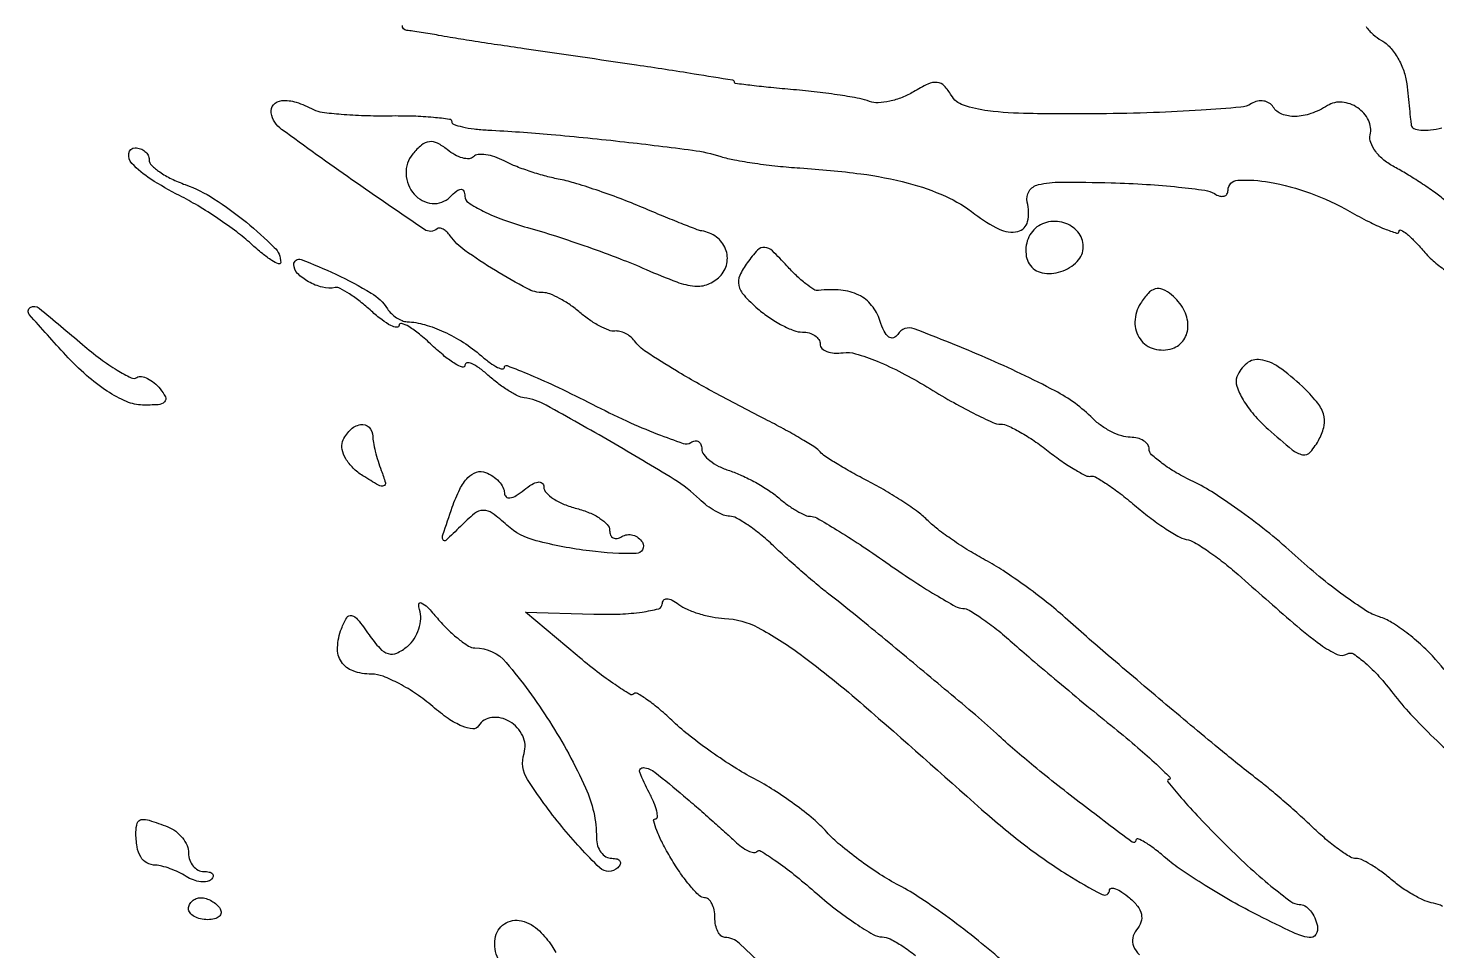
# Model space of a CAD drawing. Extents: x 0 to 373, y 0 to 289.
# Drawn here: x 173.8 to 280.9, y 83 to 153.1 of the extents above; entities that cross this region are included whole.
import ezdxf

# ---------------------------------------------------------------- set-up
doc = ezdxf.new("R2010")
doc.units = 0

msp = doc.modelspace()

# ---------------------------------------------------------------- linework, layer by layer
for points in [[(281.49423, 140.004789, 0.017711), (280.686143, 140.628468, 0.009794), (279.658675, 141.334869, 0.009756), (278.588203, 142.010781, 0.01547), (277.643348, 142.542712, -0.051206), (276.845972, 143.069853, -0.059954), (276.218552, 143.723964, -0.069852), (275.844603, 144.399879, -0.148644), (275.802786, 144.990113, 0.172496), (275.67138, 146.105876, 0.128946), (274.852898, 147.047899, 0.126827), (273.665646, 147.47681, 0.164893), (272.547746, 147.212137, -0.055289), (271.299638, 146.610988, -0.07827), (270.08899, 146.387968, -0.099291), (269.088853, 146.56169, -0.163254), (268.434872, 147.105379, 0.116148), (268.132998, 147.407594, 0.100491), (267.711743, 147.563464, 0.093171), (267.235219, 147.548342, 0.08421), (266.777892, 147.362729, -0.117243), (265.963768, 147.092799, -0.00508), (262.946367, 146.861294, -0.008416), (259.334099, 146.682039, -0.005879), (255.256494, 146.596418, -0.005782), (249.842155, 146.609018, -0.027451), (246.751568, 146.821927, -0.049782), (244.882254, 147.246134, -0.184704), (243.964982, 148, 0.062199), (243.43302, 148.711777, 0.179968), (242.88754, 148.974344, 0.132812), (242.189369, 148.853359, 0.028393), (241.09501, 148.266215, -0.042714), (240.226153, 147.831587, -0.040938), (239.283755, 147.543549, -0.043804), (238.40903, 147.431639, -0.101876), (237.759937, 147.538626, 0.045445), (236.985622, 147.757584, 0.008289), (235.515122, 148.007243, 0.008857), (233.778631, 148.241129, 0.007939), (231.970405, 148.423089, -0.003501), (230.256299, 148.580224, -0.005806), (228.813181, 148.739654, -0.001357), (227.565066, 148.89567, -0.377467), (227.5, 148.969577, 0.367025), (227.356944, 149.138211, 0.001179), (224.421421, 149.616155, 0.003267), (220.045763, 150.288694, 0.000525), (211.5, 151.535906, -0.001349), (209.475741, 151.834744, -0.001511), (207.528125, 152.13366, -0.001387), (205.87085, 152.397856, -0.008068), (205, 152.553623, 0.00566), (204.358534, 152.671551, 0.004655), (203.671354, 152.78328, 0.004703), (203.038212, 152.874094, 0.012446), (202.583333, 152.923489, -0.408445), (202.247337, 153.312825, -0.283949)], [(275.487082, 153.216856, 0.051441), (276.023932, 152.624949, 0.055341), (276.65815, 152.171433, -0.084895), (277.312106, 151.643048, -0.048938), (277.905158, 150.819371, -0.047103), (278.353203, 149.847804, -0.05741), (278.574817, 148.871743, -0.000019), (278.679901, 147.907324, -0.00002), (278.781873, 146.97079, -0.000019), (278.869088, 146.169211, -0.000101), (278.916667, 145.730948, 0.279986), (279.11133, 145.476958, 0.071284), (279.638766, 145.354269, 0.051746), (280.386562, 145.367115, 0.031343), (281.257857, 145.528582, -0.084857)], [(281.30146, 86.348933, 0.092194), (280.603494, 86.587689, -0.067912), (279.964607, 86.772333, -0.024055), (279.111929, 87.200178, -0.023356), (278.20895, 87.766127, -0.025388), (277.388516, 88.39937, 0.01942), (276.608822, 89.016151, 0.023244), (275.827763, 89.532295, 0.022852), (275.140685, 89.900341, 0.122117), (274.727273, 89.985457, -0.147004), (274.296436, 90.096356, -0.018423), (273.481268, 90.631239, -0.020395), (272.540054, 91.35919, -0.015608), (271.570661, 92.227273, 0.006616), (270.515313, 93.207085, 0.004772), (269.313442, 94.273011, 0.00482), (268.15109, 95.264711, 0.010417), (267.234093, 96, -0.00885), (264.565912, 98.125759, -0.002207), (260.281982, 101.696453, -0.002365), (255.893976, 105.422409, -0.00536), (252.618661, 108.291803, 0.015503), (251.20935, 109.476804, 0.010776), (249.54922, 110.729952, 0.01088), (247.902124, 111.864759, 0.021978), (246.548897, 112.671478, -0.014617), (245.316857, 113.381588, -0.012334), (244.055299, 114.202293, -0.012514), (242.941314, 115.008482, -0.033492), (242.204156, 115.652987, 0.037111), (241.454628, 116.298807, 0.013123), (240.293042, 117.112008, 0.012943), (238.96547, 117.941833, 0.014846), (237.655259, 118.662845, -0.008178), (236.410443, 119.326398, -0.010261), (235.279982, 119.983625, -0.008611), (234.357599, 120.56753, -0.075887), (234, 120.889532, 0.078856), (233.632783, 121.216291, 0.007679), (232.61875, 121.844181, 0.009582), (231.3769, 122.555048, 0.007441), (230, 123.282148, -0.005984), (226.145717, 125.303138, -0.011128), (223.07843, 127.047798, -0.010539), (220.771335, 128.49581, -0.08952), (219.888197, 129.33541, 0.066413), (219.588262, 129.648005, 0.053591), (219.195203, 129.897925, 0.055219), (218.773209, 130.051462, 0.086115), (218.388197, 130.077226, -0.119455), (217.931452, 130.138238, -0.029961), (217.243487, 130.454154, -0.028874), (216.478116, 130.921427, -0.025567), (215.738569, 131.491816, 0.025929), (214.989028, 132.069048, 0.027034), (214.193831, 132.556971, 0.028014), (213.46453, 132.900564, 0.096364), (212.953386, 133, -0.122555), (211.730626, 133.304282, -0.015055), (209.318973, 134.678373, -0.017096), (206.995936, 136.207641, -0.084012), (205.888197, 137.312312, 0.046263), (205.625486, 137.61696, 0.069671), (205.342078, 137.82256, 0.094307), (205.083177, 137.902769, 0.205967), (204.888197, 137.84376, -0.335391), (203.930087, 137.793001, -0.003957), (198.415591, 141.583404, -0.005258), (193.073819, 145.401922, -0.190398), (192.281012, 146.657049, -0.234164), (192.456548, 147.28408, -0.19141), (193.088004, 147.596581, -0.097535), (194.172217, 147.473376, -0.043873), (195.5, 146.919348, 0.089312), (196.142927, 146.717058, 0.011197), (197.601291, 146.564414, 0.012882), (199.357402, 146.465734, 0.010358), (201.249075, 146.447469, -0.009921), (203.070005, 146.431479, -0.016441), (204.60338, 146.337054, -0.010365), (205.826096, 146.195682, -0.374439), (205.999075, 145.99782, 0.319005), (206.144369, 145.794061, 0.026224), (206.807541, 145.602416, 0.027508), (207.695851, 145.446382, 0.017123), (208.75, 145.356952, -0.009535), (213.561207, 145.022238, -0.006121), (219.129633, 144.459214, -0.004512), (224.29892, 143.825236, -0.043337), (226.462223, 143.34675, 0.030283), (227.486285, 143.092071, 0.009695), (229.03414, 142.836218, 0.009633), (230.77242, 142.617514, 0.010621), (232.462223, 142.474126, -0.016211), (237.081138, 142.030131, -0.032288), (240.685276, 141.3265, -0.040795), (243.521063, 140.326882, -0.061595), (245.759803, 138.974299, 0.053189), (247.603761, 137.817617, 0.17089), (249.022423, 137.653101, 0.288778), (249.766353, 138.396914, 0.120325), (249.742245, 139.877655, -0.209704), (249.874491, 140.709611, -0.195835), (250.581917, 141.207173, -0.056827), (252.277786, 141.399036, -0.006541), (256.120204, 141.345396, -0.008303), (258.803973, 141.228186, -0.011095), (261.233741, 141.02742, -0.008465), (263.24281, 140.781988, -0.104145), (263.965078, 140.521583, 0.064454), (264.361407, 140.342286, 0.136082), (264.695992, 140.333715, 0.191456), (264.915539, 140.491524, 0.143278), (265, 140.780218, -0.400831), (265.730788, 141.545349, -0.054616), (268.157152, 141.391755, -0.044929), (271.258555, 140.559605, -0.041477), (274.25, 139.170087, 0.012053), (275.688839, 138.395875, 0.022263), (276.898438, 137.848397, 0.021758), (277.809994, 137.529023, 0.503033), (278, 137.670094, -0.560622), (278.1379, 137.754427, -0.052357), (278.548518, 137.48677, -0.029779), (279.149903, 136.935633, -0.013745), (279.867295, 136.15301, 0.035409), (280.690908, 135.329135, 0.035733), (281.620152, 134.632447, 0.0381)], [(282.472534, 103.184567, -0.00328), (280.773077, 105.11102, 0.027576), (279.755975, 106.156891, 0.02378), (278.580216, 107.140513, 0.024479), (277.426087, 107.930359, 0.061435), (276.5, 108.353392, -0.066876), (275.455778, 108.844136, -0.014162), (273.793214, 109.984499, -0.014587), (271.927501, 111.428604, -0.013392), (270.093921, 113.019519, 0.015646), (268.161933, 114.680619, 0.012829), (265.999851, 116.3352, 0.013029), (263.93256, 117.754035, 0.033104), (262.343921, 118.641088, -0.020185), (261.06313, 119.313477, -0.028246), (259.982277, 120.022042, -0.02766), (259.190104, 120.678596, -0.208816), (259, 121.113941, 0.15846), (258.890138, 121.451894, 0.097057), (258.580357, 121.73972, 0.078897), (258.117737, 121.934061, 0.060131), (257.571429, 122, -0.077706), (256.921808, 122.101573, -0.038165), (256.144653, 122.417847, -0.036686), (255.370081, 122.878082, -0.044011), (254.7204, 123.422457, 0.07572), (251.856538, 125.529225, 0.018911), (246.599538, 128.038096, 0.011028), (241.148295, 130.249631, 0.359534), (239.89072, 129.823181, -0.17337), (239.568464, 129.565823, -0.252572), (239.217367, 129.624007, -0.116288), (238.860949, 130.064545, -0.035357), (238.541936, 130.867872, 0.093863), (237.913766, 132.032885, 0.108776), (236.929703, 132.816377, 0.092893), (235.577123, 133.191375, 0.052384), (233.869069, 133.158111, -0.175362), (233.524532, 133.236259, -0.023242), (232.904819, 133.675614, -0.024639), (232.194778, 134.288959, -0.018378), (231.472505, 135.030381, 0.016664), (230.368125, 136.171843, 0.174086), (229.783458, 136.435653, 0.228268), (229.249815, 136.228858, 0.03023), (228.455249, 135.269686, 0.053684), (227.893339, 134.297569, 0.161896), (227.821036, 133.545408, 0.129257), (228.214571, 132.793656, 0.029257), (229.254822, 131.778994, 0.02916), (230.139094, 131.098151, 0.028899), (231.099159, 130.52258, 0.030181), (231.995603, 130.120169, 0.090645), (232.65301, 130, -0.065876), (233.167938, 129.931861, -0.08314), (233.604322, 129.732242, -0.099198), (233.896199, 129.436088, -0.146121), (234, 129.088484, 0.199363), (234.135889, 128.761222, 0.106093), (234.510825, 128.519699, 0.077), (235.073303, 128.40147, 0.049843), (235.738978, 128.432196, -0.111602), (236.693684, 128.358965, -0.021916), (238.324733, 127.77711, -0.022253), (240.202653, 126.913611, -0.01903), (242.099577, 125.843712, 0.008972), (243.942962, 124.754571, 0.01193), (245.658681, 123.83534, 0.009302), (247.112461, 123.134178, 0.108115), (247.72574, 123, -0.10977), (248.269804, 122.8791, -0.019689), (249.198828, 122.399329, -0.020416), (250.260942, 121.738015, -0.017199), (251.329872, 120.955163, 0.013754), (252.370612, 120.181886, 0.019053), (253.347185, 119.551235, 0.015865), (254.176073, 119.094556, 0.174281), (254.546832, 119.047308, -0.187562), (254.919037, 118.990113, -0.014876), (255.784215, 118.456046, -0.018559), (256.80226, 117.729406, -0.013105), (257.892251, 116.842145, 0.014903), (259.024978, 115.926849, 0.016534), (260.172517, 115.113213, 0.016069), (261.1914, 114.486344, 0.077899), (261.823982, 114.245389, -0.080979), (262.456498, 114.000017, -0.016378), (263.477833, 113.353389, -0.016884), (264.627999, 112.513139, -0.015093), (265.763833, 111.566332, 0.002823), (269.970722, 107.880909, 0.021437), (272.035227, 106.242241, 0.046933), (273.296488, 105.496037, 0.253751), (274.063897, 105.53949, -0.292279), (274.530976, 105.532417, -0.032448), (275.421734, 104.85704, -0.031384), (276.467461, 103.830066, -0.020026), (277.554854, 102.51697, 0.024768), (278.875524, 100.952607, 0.013268), (280.648896, 99.149887, 0.013181), (282.560153, 97.402251, 0.020066)], [(248, 82.060059, 0.013489), (246.020814, 83.738072, 0.010648), (243.79375, 85.4486, 0.010797), (241.656507, 86.948967, 0.026113), (240, 87.938029, -0.021661), (238.513567, 88.807696, -0.015862), (236.940625, 89.894008, -0.016086), (235.514288, 91.020076, -0.033865), (234.5, 92, 0.034297), (233.485627, 92.978315, 0.016341), (232.059375, 94.099148, 0.016113), (230.486433, 95.17793, 0.022028), (229, 96.038673, -0.020482), (227.467563, 96.919739, -0.012938), (225.751884, 98.065068, -0.01299), (224.121391, 99.280256, -0.023238), (222.857477, 100.373074, 0.013882), (221.816983, 101.307294, 0.022667), (220.879305, 102.032845, 0.018734), (220.106415, 102.534541, 0.343556), (219.834051, 102.500717, -0.348388), (219.542002, 102.467006, -0.009866), (218.411923, 103.199802, -0.016029), (217.060044, 104.17942, -0.009819), (215.527652, 105.415466), (211.602157, 108.711119), (216.801078, 108.55973, 0.016604), (218.79413, 108.567889, 0.027295), (220.472817, 108.722555, 0.026155), (221.727362, 108.975234, 0.342454), (222, 109.326616, -0.17243), (222.10167, 109.612665, -0.2314), (222.347732, 109.726408, -0.117476), (222.743616, 109.622925, -0.039531), (223.25, 109.299364, 0.06042), (223.887948, 108.928228, 0.027891), (224.791191, 108.598066, 0.027132), (225.791507, 108.352824, 0.033838), (226.74129, 108.239725, -0.109672), (229.270418, 107.541559, -0.037893), (232.493118, 105.505058, -0.019322), (237.320611, 101.617583, -0.003204), (246.270982, 93.719885, 0.018841), (249.525205, 91.024573, 0.023084), (252.765958, 88.769694, 0.021112), (255.426814, 87.2479, 0.562019), (256, 87.596765, -0.393244), (256.128656, 87.735051, -0.113941), (256.444247, 87.68581, -0.053771), (256.931321, 87.42656, -0.024046), (257.512331, 86.989766, -0.053204), (258.121445, 86.363812, -0.11234), (258.409469, 85.75472, -0.134747), (258.379555, 85.155815, -0.09401), (258.050355, 84.560674, 0.121538), (257.753515, 83.947475, 0.152316), (257.812128, 83.32152, 0.103611), (258.265458, 82.661947, 0.038196)], [(235.222433, 76.490486, 0.001402), (227.871465, 83.530551, 0.188721), (226.75, 83.988836, -0.189487), (226.463526, 84.106398, -0.086756), (226.220313, 84.437346, -0.067333), (226.055289, 84.925129, -0.047978), (226, 85.5, 0.05032), (225.942088, 86.07398, 0.070293), (225.769585, 86.559375, 0.090423), (225.515044, 86.885877, 0.184104), (225.215608, 87, -0.195403), (224.81263, 87.163738, -0.023293), (224.141063, 87.88125, -0.025002), (223.395039, 88.850945, -0.018053), (222.659071, 90, -0.013777), (222.021155, 91.151193, -0.025904), (221.581313, 92.11875, -0.029175), (221.348156, 92.830572, -0.492028), (221.478648, 93, 0.405726), (221.627841, 93.144919, 0.066089), (221.582129, 93.5875, 0.04236), (221.368693, 94.232483, 0.021791), (221, 95, -0.031274), (220.297563, 96.536213, -0.55676), (220.567966, 96.892135, -0.144584), (221.446724, 96.538991, -0.009101), (223.625415, 94.75, -0.002669), (224.727915, 93.800389, -0.00242), (225.856938, 92.807738, -0.002422), (226.858796, 91.909542, -0.007768), (227.513974, 91.297619, 0.032421), (228.022505, 90.867555, 0.049469), (228.518352, 90.571465, 0.063253), (228.932371, 90.437419, 0.247946), (229.180721, 90.514054, -0.349829), (229.496811, 90.549718, -0.011357), (230.636891, 89.797213, -0.017277), (232.005165, 88.77705, -0.010573), (233.549769, 87.485619, 0.013696), (235.150553, 86.164112, 0.017682), (236.693455, 85.045363, 0.015569), (238.023859, 84.209646, 0.129164), (238.704545, 84.019184, -0.112853), (239.317349, 83.868779, -0.026938), (240.23417, 83.344698, -0.026338), (241.24705, 82.612653, -0.023378)], [(209.517916, 82.350925, -0.137613), (209.30288, 83.891252, -0.213309), (209.999173, 85.013996, -0.212354), (211.303253, 85.247081, -0.136787), (212.662179, 84.480678, -0.02104), (213.17433, 83.923511, -0.025054), (213.607015, 83.355702, -0.025044), (213.918249, 82.84918, -0.125884)]]:
    msp.add_lwpolyline(points, format="xyb")
for points in [[(183, 143.097825, 0.203999), (183.175389, 142.685837, 0.040854), (183.807813, 142.17003, 0.037134), (184.696944, 141.651118, 0.02718), (185.75, 141.206258, -0.056291), (187.922611, 140.135726, -0.028615), (190.391548, 138.345027, -0.023255), (192.518324, 136.437081, -0.20091), (193, 135.286731, -0.531201), (192.846211, 135.182822, -0.045337), (192.339063, 135.442352, -0.029796), (191.614012, 135.963467, -0.014486), (190.75, 136.708713, 0.024154), (189.660105, 137.612651, 0.012668), (188.224877, 138.634607, 0.012572), (186.697627, 139.609848, 0.01884), (185.313412, 140.375915, -0.026165), (183.129389, 141.62674, -0.06231), (181.697564, 142.825163, -0.22783), (181.461091, 143.585758, -0.371904), (181.940983, 144, -0.083843), (182.345418, 143.931701, -0.093018), (182.688914, 143.734986, -0.100524), (182.918618, 143.441946, -0.116637)], [(203.033371, 143.54021, 0.188142), (202.530358, 142.026313, 0.166901), (203.151976, 140.478541, 0.192875), (204.508332, 139.777452, 0.223986), (205.864286, 140.264286, -0.027807), (206.378425, 140.724211, -0.155341), (206.719312, 140.854855, -0.324078), (206.925432, 140.723019, -0.094017), (207, 140.329961, 0.252852), (207.265035, 139.839378, 0.028745), (208.395312, 139.188199, 0.029215), (209.930128, 138.526969, 0.019616), (211.75, 137.945719, -0.010771), (213.878409, 137.307181, -0.006617), (216.358142, 136.46822, -0.006632), (218.790654, 135.572734, -0.011763), (220.767079, 134.761409, 0.013418), (223.101595, 133.8121, 0.066028), (224.483761, 133.492087, 0.120235), (225.477172, 133.635795, 0.100944), (226.366958, 134.224101, 0.143294), (226.905127, 135.207466, 0.149081), (226.816932, 136.309138, 0.14012), (226.115828, 137.223222, 0.122299), (225, 137.688015, -0.054139), (224.660306, 137.778188, -0.002183), (223.471875, 138.241885, -0.003808), (222.068794, 138.808794, -0.002685), (220.5, 139.466481, 0.010268), (218.792247, 140.152164, 0.008808), (216.968619, 140.804764, 0.008902), (215.291163, 141.338845, 0.025036), (214.095299, 141.631968, -0.019535), (213.049388, 141.876174, -0.013744), (211.893545, 142.228569, -0.013896), (210.804607, 142.627549, -0.028108), (209.976781, 143.012426, 0.039677), (209.276134, 143.318687, 0.050054), (208.588, 143.481804, 0.058744), (208.0099, 143.49069, 0.172536), (207.655649, 143.322316, -0.188405), (207.320345, 143.175403, -0.07712), (206.817982, 143.23263, -0.061391), (206.234135, 143.472617, -0.045057), (205.656845, 143.86983, 0.055462), (204.913908, 144.358613, 0.150135), (204.299114, 144.466082, 0.141776), (203.70733, 144.211219, 0.047469)], [(250.130316, 137.657021, 0.080617), (249.799913, 137.095481, 0.068355), (249.639823, 136.425217, 0.069935), (249.667896, 135.752187, 0.093331), (249.887152, 135.182592, 0.210047), (250.862751, 134.510631, 0.125417), (252.293388, 134.59723, 0.121986), (253.536141, 135.363897, 0.19628), (254, 136.5, 0.178343), (253.590619, 137.611228, 0.144572), (252.519561, 138.309421, 0.137033), (251.194727, 138.33349, 0.157244)], [(201.111803, 131.775057, 0.056825), (201.411599, 131.410078, 0.046851), (201.804797, 131.094721, 0.048735), (202.227004, 130.872251, 0.085308), (202.611803, 130.787271, -0.058423), (203.942292, 130.567283, -0.037684), (205.408386, 130.022281, -0.035387), (206.885025, 129.211781, -0.034233), (208.25, 128.193013, 0.019374), (208.922191, 127.659518, 0.041675), (209.485938, 127.314796, 0.07884), (209.861822, 127.195151, 0.459107), (210, 127.313918, -0.527209), (210.208412, 127.456635, -0.006676), (211.960866, 126.750038, -0.012249), (214.114774, 125.785282, -0.006952), (216.67529, 124.518223, 0.010331), (219.293017, 123.244798, 0.015499), (221.631972, 122.252864, 0.010347), (223.584086, 121.541586, 0.224222), (224.17529, 121.608335, -0.097579), (224.489815, 121.726376, -0.17509), (224.757741, 121.677019, -0.170469), (224.937059, 121.465958, -0.0919), (225, 121.126405, 0.169051), (225.148959, 120.698422, 0.058445), (225.618901, 120.229635, 0.050004), (226.300605, 119.795098, 0.040079), (227.106897, 119.466072, -0.030702), (228.033115, 119.108195, -0.018856), (229.077554, 118.580533, -0.018882), (230.075258, 117.978031, -0.031777), (230.856897, 117.3905, 0.021112), (231.541228, 116.852909, 0.024221), (232.238647, 116.400721, 0.024343), (232.859469, 116.078994, 0.112145), (233.253391, 115.996641, -0.135792), (233.738316, 115.871441, -0.005986), (235.250215, 114.976286, -0.009753), (237.027979, 113.846684, -0.006776), (238.993136, 112.504825, 0.007493), (240.965546, 111.162153, 0.010562), (242.76582, 110.029542, 0.007044), (244.294471, 109.141349, 0.128772), (244.834205, 109, -0.136203), (245.320174, 108.865117, -0.015353), (246.291351, 108.239626, -0.017708), (247.419296, 107.402797, -0.013512), (248.594461, 106.411493, 0.00531), (250.043397, 105.147996, 0.00208), (252.068188, 103.434359, 0.002058), (254.273964, 101.598661, 0.002562), (256.339798, 99.911493, -0.006346), (258.149812, 98.410276, -0.012049), (259.561461, 97.149001, -0.009269), (260.577612, 96.16005, -0.666382), (260.51085, 96, 0.629231), (260.424696, 95.820513, 0.008518), (261.433862, 94.604687, 0.012282), (262.816981, 93.072717, 0.006614), (264.592105, 91.25, 0.010427), (266.489267, 89.430354, 0.014696), (268.259711, 87.895313, 0.010821), (269.777669, 86.709242, 0.161798), (270.407358, 86.5, -0.140021), (270.838169, 86.376942, -0.078794), (271.252493, 86.018124, -0.068155), (271.58834, 85.486826, -0.059408), (271.788528, 84.859571, -0.191192), (271.663015, 84.198291, -0.303739), (271.155068, 83.97411, -0.066558), (269.949181, 84.356475, -0.007104), (267.302223, 85.648781, -0.011747), (265.298664, 86.722303, -0.010198), (263.249715, 87.938753, -0.010312), (261.439744, 89.116301, -0.029443), (260.25, 90.032597, 0.014652), (259.386066, 90.739623, 0.029832), (258.660937, 91.232416, 0.044208), (258.151578, 91.47777, 0.524217), (258, 91.372924, -0.617972), (257.70911, 91.227447, -0.002367), (253.925104, 94.092469, -0.008098), (250.242244, 97.004151, -0.015478), (247.398005, 99.47936, 0.011814), (245.569881, 101.093979, 0.001345), (241.346221, 104.630942, 0.001556), (237.114449, 108.133122, 0.008299), (234.765907, 110, -0.010322), (233.85038, 110.733825, -0.004818), (232.693234, 111.720313, -0.004771), (231.498683, 112.778908, -0.006656), (230.452066, 113.75, 0.01894), (229.476658, 114.611422, 0.023017), (228.498379, 115.339062, 0.022434), (227.635335, 115.866576, 0.126613), (227.116883, 116, -0.094849), (226.651457, 116.089092, -0.034162), (226.040808, 116.381486, -0.032408), (225.398956, 116.80169, -0.033079), (224.821429, 117.298675, 0.05678), (222.894146, 118.80459, 0.006393), (218.116828, 121.649133, 0.004847), (213.179749, 124.44043, 0.091477), (211.5, 125.001614, -0.082545), (211.000178, 125.158805, -0.022684), (210.279687, 125.566348, -0.022275), (209.493399, 126.109696, -0.021589), (208.75, 126.726247, 0.024666), (208.077437, 127.277102, 0.057537), (207.514062, 127.601148, 0.131628), (207.154066, 127.653817, 0.380496), (207, 127.480674, -0.503352), (206.811545, 127.340903, -0.062978), (206.265625, 127.584889, -0.035436), (205.460276, 128.156107, -0.016606), (204.5, 129, 0.016606), (203.539724, 129.843893, 0.035436), (202.734375, 130.415111, 0.062978), (202.188455, 130.659097, 0.503352), (202, 130.519326, -0.444049), (201.826196, 130.362211, -0.093179), (201.38166, 130.493222, -0.045367), (200.703753, 130.921163, -0.020453), (199.895012, 131.595012, 0.017128), (199.041744, 132.315624, 0.023007), (198.218893, 132.904372, 0.021145), (197.511544, 133.321449, 0.171254), (197.145012, 133.377319, -0.108179), (196.17752, 133.403995, -0.066594), (195.113461, 133.824163, -0.070794), (194.275363, 134.461845, -0.197256), (194, 135.132669, -0.523426), (194.547766, 135.512562, -0.020763), (197.197166, 134.393743, -0.024113), (199.874108, 132.968261, -0.115291)], [(258.346138, 132.182646, 0.132814), (257.9212, 130.780001, 0.162975), (258.314505, 129.47642, 0.172691), (259.388045, 128.721855, 0.149191), (260.771651, 128.757217, 0.16537), (261.636635, 129.414133, 0.153423), (261.954772, 130.484027, 0.123938), (261.620735, 131.729354, 0.092611), (260.708796, 132.826715, 0.071892), (260.04122, 133.235263, 0.169544), (259.466703, 133.275405, 0.14209), (258.923624, 132.943614, 0.045489)], [(177.939457, 129.055728, 0.016156), (179.307953, 127.960603, 0.024364), (180.573387, 127.106231, 0.021418), (181.629606, 126.52604, 0.258822), (182.07615, 126.547063, -0.178418), (182.421592, 126.617251, -0.074702), (182.881795, 126.473989, -0.060704), (183.380178, 126.153006, -0.046191), (183.839672, 125.693183, -0.061328), (184.242046, 125.065732, -0.328936), (184.17069, 124.690366, -0.172348), (183.68403, 124.481146, -0.020937), (182.502663, 124.454193, -0.097843), (181.288455, 124.718229, -0.041858), (179.818883, 125.507476, -0.036399), (178.236449, 126.708667, -0.026812), (176.664813, 128.25, -0.004998), (173.898727, 131.331417, -0.461233), (173.974986, 131.861879, -0.32387), (174.645639, 131.819763, -0.004515)], [(265.677646, 126.602342, 0.177134), (265.666333, 125.885282, 0.050323), (266.144195, 124.858047, 0.043633), (266.964148, 123.717217, 0.033156), (268.044038, 122.618346, 0.009605), (269.867507, 121.055416, 0.126002), (270.666634, 120.680452, 0.270529), (271.265206, 120.892441, 0.052703), (271.934715, 121.878014, 0.07493), (272.295212, 122.891267, 0.126896), (272.241339, 123.784975, 0.095761), (271.731023, 124.711184, 0.030529), (270.646883, 125.862011, 0.033717), (268.841113, 127.342627, 0.118418), (267.456784, 127.901386, 0.208628), (266.423442, 127.622661, 0.133172)], [(200, 122.081787, 0.045927), (200.042878, 121.615962, 0.014919), (200.189465, 120.939563, 0.014731), (200.398084, 120.193639, 0.016061), (200.644986, 119.482768, -0.02103), (200.957971, 118.551901, -0.414711), (200.825846, 118.312301, -0.203878), (200.443247, 118.359072, -0.008591), (199.244765, 119.079214, -0.054637), (198.500247, 119.665933, -0.065062), (197.949331, 120.369543, -0.076586), (197.665315, 121.077615, -0.149856), (197.706768, 121.678234, -0.104327), (198.270038, 122.548732, -0.154817), (199.069056, 122.96612, -0.244153), (199.717497, 122.762158, -0.199359)], [(210, 117.770566, 0.214681), (210.128897, 117.484197, 0.22275), (210.425778, 117.396714, 0.100348), (210.903434, 117.57205, 0.035237), (211.5, 118, -0.0354), (212.095266, 118.426724, -0.099951), (212.573277, 118.602265, -0.221451), (212.870782, 118.515696, -0.216219), (213, 118.230853, 0.192984), (213.173753, 117.797444, 0.05687), (213.734375, 117.330373, 0.047928), (214.542977, 116.90403, 0.035898), (215.5, 116.589356, -0.036821), (216.456976, 116.272741, -0.048811), (217.265625, 115.840723, -0.058024), (217.825252, 115.365389, -0.189922), (218, 114.921931, 0.101368), (218.07208, 114.570046, 0.177778), (218.273452, 114.356459, 0.167367), (218.575473, 114.316578, 0.08853), (218.930902, 114.457295, -0.108143), (219.334095, 114.59907, -0.099652), (219.772475, 114.565702, -0.095563), (220.178554, 114.361891, -0.090624), (220.488609, 114.018431, -0.580921), (220.026956, 113.171312, -0.036403), (216.481057, 113.361181, -0.030733), (212.41468, 114.133595, -0.122203), (210.192926, 115.325405, 0.025667), (209.080039, 116.233185, 0.166457), (208.399376, 116.445999, 0.16574), (207.729521, 116.19741, 0.025393), (206.659027, 115.230455, -0.007941), (205.560649, 114.166422, -0.522005), (205.341101, 114.212886, -0.182921), (205.326373, 114.598187, -0.002948), (206.041814, 116.690104, -0.030517), (206.614232, 118.057539, -0.076956), (207.231726, 118.939033, -0.123779), (207.888188, 119.350432, -0.171635), (208.576633, 119.33222, -0.057644), (209.12094, 119.047761, -0.058808), (209.581886, 118.648178, -0.064943), (209.895116, 118.199441, -0.120502)], [(207.757283, 106, -0.222137), (210.146719, 104.883335, -0.031821), (213.425317, 100.413247, -0.03547), (216.17394, 95.361487, -0.107255), (217, 91.554864, 0.07341), (217.087702, 90.960734, 0.087876), (217.342708, 90.456741, 0.100569), (217.721762, 90.119821, 0.132303), (218.166667, 90, -0.063885), (218.563382, 89.949104, -0.189702), (218.781008, 89.790383, -0.243996), (218.801258, 89.558396, -0.098776), (218.619745, 89.286411, -0.410239), (217.250251, 89.277106, -0.028047), (214.357427, 92.426833, -0.028565), (211.757371, 95.995027, -0.223601), (211.492871, 97.977538, 0.192289), (211.396161, 99.307109, 0.1443), (210.397965, 100.402135, 0.162954), (209.057972, 100.704506, 0.233112), (208.042753, 100.069176, -0.284933), (207.595378, 99.846371, -0.076419), (206.790128, 100.048239, -0.051403), (205.74191, 100.622091, -0.026569), (204.557265, 101.535307, 0.027681), (203.327966, 102.478596, 0.028033), (202.007023, 103.275996, 0.029194), (200.783533, 103.835165, 0.092843), (199.903478, 104, -0.08457), (198.50484, 104.23827, -0.163815), (197.620388, 104.927854, -0.159672), (197.319665, 106.026593, -0.079389), (197.621039, 107.454826, -0.041237), (198.021985, 108.287324, -0.324376), (198.392642, 108.449393, -0.174125), (198.848868, 108.163408, -0.013766), (199.714378, 106.997395, 0.030369), (200.534549, 105.965835, 0.136902), (201.178136, 105.55673, 0.184308), (201.829176, 105.602642, 0.064538), (202.635604, 106.112541, 0.07618), (203.151039, 106.69315, 0.065124), (203.502669, 107.432611, 0.067232), (203.644171, 108.212222, 0.094514), (203.543543, 108.910214, -0.116695), (203.502043, 109.32672, -0.510589), (203.684706, 109.424997, -0.089129), (204.157212, 109.081677, -0.015057), (204.908327, 108.25, 0.022274), (205.709141, 107.388613, 0.02721), (206.534014, 106.660938, 0.027479), (207.277017, 106.137733, 0.140559)], [(184.418213, 92.393011, -0.070559), (185.022934, 92.056902, -0.063449), (185.53535, 91.555128, -0.066819), (185.88217, 90.970895, -0.100912), (186, 90.393011, 0.082365), (186.088239, 89.860986, 0.092383), (186.342708, 89.409197, 0.100638), (186.721679, 89.107104, 0.118651), (187.166667, 89, -0.051163), (187.573395, 88.958272, -0.153621), (187.814335, 88.82371, -0.259615), (187.864178, 88.627352, -0.132256), (187.733198, 88.399864, -0.155232), (187.406517, 88.230873, -0.071498), (186.922621, 88.217982, -0.060576), (186.364635, 88.35283, -0.05028), (185.816531, 88.623434, 0.028329), (185.239116, 88.940704, 0.02352), (184.592981, 89.212939, 0.024158), (183.975944, 89.406125, 0.057234), (183.5, 89.473569, -0.11707), (182.833304, 89.650571, -0.136442), (182.361285, 90.102625, -0.096315), (182.085693, 90.872507, -0.037947), (182, 92, -0.075063), (182.101668, 92.673401, -0.284847), (182.408864, 92.940725, -0.120634), (183.01857, 92.892461, -0.011826)], [(188.396994, 86.166667, -0.16277), (188.471218, 85.850897, -0.190804), (188.33303, 85.578125, -0.124167), (187.976727, 85.393656, -0.05773), (187.456011, 85.333333, -0.055286), (186.899039, 85.395108, -0.074868), (186.427703, 85.578125, -0.094314), (186.111542, 85.848724, -0.170324), (186, 86.166667, -0.112153), (186.072214, 86.484563, -0.100145), (186.276414, 86.755208, -0.094392), (186.581686, 86.936779, -0.087308), (186.940983, 87, -0.076861), (187.339084, 86.938439, -0.053298), (187.756842, 86.755208, -0.05288), (188.130304, 86.485481, -0.071639)]]:
    msp.add_lwpolyline(points, format="xyb", close=True)

doc.saveas('drawing.dxf')
